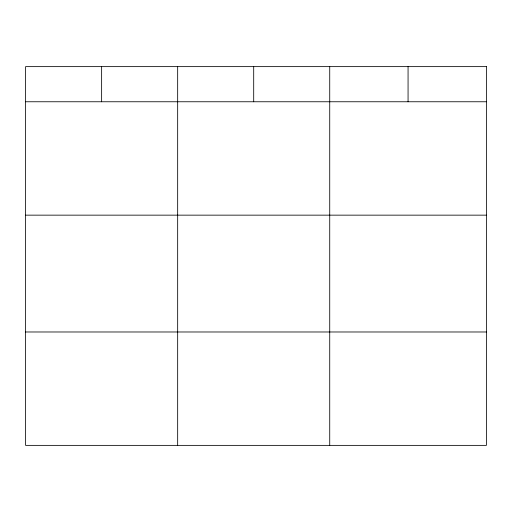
<?xml version="1.0" encoding="UTF-8"?>
<svg xmlns="http://www.w3.org/2000/svg" width="512" height="512" viewBox="0 0 512 512"><rect width="100%" height="100%" fill="white"/><g stroke="black" fill="none" stroke-linecap="round" stroke-linejoin="round"><path stroke-width="0.77" d="M25.6 101.76L486.4 101.76M25.6 215.149L486.4 215.149M25.6 331.981L486.4 331.981M408.064 66.63L408.064 101.76M329.728 66.63L329.728 445.37M253.696 66.63L253.696 101.76M177.664 66.63L177.664 445.37M101.632 66.63L101.632 101.76M486.4 66.63L25.6 66.63L25.6 445.37L486.4 445.37L486.4 66.63"/></g></svg>
